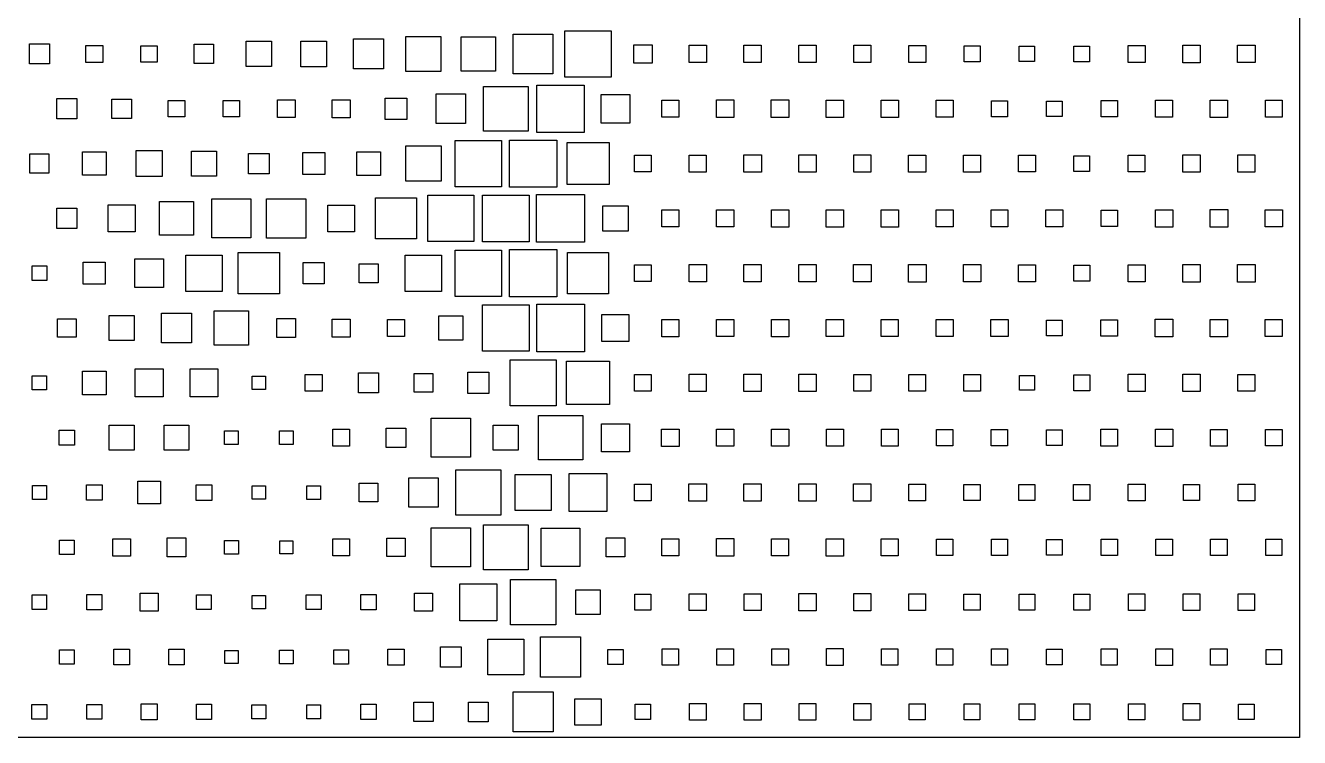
# Model space of a CAD drawing. Extents: x 0 to 454, y 0 to 640.
# Drawn here: x 157.2 to 454.4, y 0 to 166.2 of the extents above; entities that cross this region are included whole.
import ezdxf

# ---------------------------------------------------------------- set-up
doc = ezdxf.new("R2010")
doc.units = 0
doc.layers.get('0').update_dxf_attribs({"linetype": 'CONTINUOUS'})

msp = doc.modelspace()

# ---------------------------------------------------------------- linework, layer by layer
at = {"color": 7}
for points in [[(0, 640), (454.4, 640), (454.4, 0), (0, 0), (0, 640)], [(245.923689, 163.676311), (254.076311, 163.676311), (254.076311, 155.523689), (245.923689, 155.523689), (245.923689, 163.676311)], [(258.781654, 163.618346), (266.818346, 163.618346), (266.818346, 155.581654), (258.781654, 155.581654), (258.781654, 163.618346)], [(270.97106, 164.22894), (280.22894, 164.22894), (280.22894, 154.97106), (270.97106, 154.97106), (270.97106, 164.22894)], [(282.996072, 165.003928), (293.803928, 165.003928), (293.803928, 154.196072), (282.996072, 154.196072), (282.996072, 165.003928)], [(158.065288, 161.934712), (162.734712, 161.934712), (162.734712, 157.265288), (158.065288, 157.265288), (158.065288, 161.934712)], [(171.200074, 161.599926), (175.199926, 161.599926), (175.199926, 157.600074), (171.200074, 157.600074), (171.200074, 161.599926)], [(184.104951, 161.495049), (187.895049, 161.495049), (187.895049, 157.704951), (184.104951, 157.704951), (184.104951, 161.495049)], [(196.548934, 161.851066), (201.051066, 161.851066), (201.051066, 157.348934), (196.548934, 157.348934), (196.548934, 161.851066)], [(208.632721, 162.567279), (214.567279, 162.567279), (214.567279, 156.632721), (208.632721, 156.632721), (208.632721, 162.567279)], [(221.402727, 162.597273), (227.397273, 162.597273), (227.397273, 156.602727), (221.402727, 156.602727), (221.402727, 162.597273)], [(233.704626, 163.095374), (240.695374, 163.095374), (240.695374, 156.104626), (233.704626, 156.104626), (233.704626, 163.095374)], [(299.054755, 161.745245), (303.345245, 161.745245), (303.345245, 157.454755), (299.054755, 157.454755), (299.054755, 161.745245)], [(311.963676, 161.636324), (316.036324, 161.636324), (316.036324, 157.563676), (311.963676, 157.563676), (311.963676, 161.636324)], [(324.773989, 161.626011), (328.826011, 161.626011), (328.826011, 157.573989), (324.773989, 157.573989), (324.773989, 161.626011)], [(337.586795, 161.613205), (341.613205, 161.613205), (341.613205, 157.586795), (337.586795, 157.586795), (337.586795, 161.613205)], [(350.38565, 161.61435), (354.41435, 161.61435), (354.41435, 157.58565), (350.38565, 157.58565), (350.38565, 161.61435)], [(363.212947, 161.587053), (367.187053, 161.587053), (367.187053, 157.612947), (363.212947, 157.612947), (363.212947, 161.587053)], [(376.130968, 161.469032), (379.869032, 161.469032), (379.869032, 157.730968), (376.130968, 157.730968), (376.130968, 161.469032)], [(389.017647, 161.382353), (392.582353, 161.382353), (392.582353, 157.817647), (389.017647, 157.817647), (389.017647, 161.382353)], [(401.760895, 161.439105), (405.439105, 161.439105), (405.439105, 157.760895), (401.760895, 157.760895), (401.760895, 161.439105)], [(414.414632, 161.585368), (418.385368, 161.585368), (418.385368, 157.614632), (414.414632, 157.614632), (414.414632, 161.585368)], [(427.146085, 161.653915), (431.253915, 161.653915), (431.253915, 157.546085), (427.146085, 157.546085), (427.146085, 161.653915)], [(439.959902, 161.640098), (444.040098, 161.640098), (444.040098, 157.559902), (439.959902, 157.559902), (439.959902, 161.640098)], [(263.983382, 152.016618), (274.416618, 152.016618), (274.416618, 141.583382), (263.983382, 141.583382), (263.983382, 152.016618)], [(276.46848, 152.33152), (287.53152, 152.33152), (287.53152, 141.26848), (276.46848, 141.26848), (276.46848, 152.33152)], [(164.44318, 149.15682), (169.15682, 149.15682), (169.15682, 144.44318), (164.44318, 144.44318), (164.44318, 149.15682)], [(177.336464, 149.063536), (181.863536, 149.063536), (181.863536, 144.536464), (177.336464, 144.536464), (177.336464, 149.063536)], [(190.473946, 148.726054), (194.326054, 148.726054), (194.326054, 144.873946), (190.473946, 144.873946), (190.473946, 148.726054)], [(203.288303, 148.711697), (207.111697, 148.711697), (207.111697, 144.888303), (203.288303, 144.888303), (203.288303, 148.711697)], [(215.952623, 148.847377), (220.047377, 148.847377), (220.047377, 144.752623), (215.952623, 144.752623), (215.952623, 148.847377)], [(228.69924, 148.90076), (232.90076, 148.90076), (232.90076, 144.69924), (228.69924, 144.69924), (228.69924, 148.90076)], [(241.100423, 149.299577), (246.099577, 149.299577), (246.099577, 144.300423), (241.100423, 144.300423), (241.100423, 149.299577)], [(252.947561, 150.252439), (259.852439, 150.252439), (259.852439, 143.347561), (252.947561, 143.347561), (252.947561, 150.252439)], [(291.446844, 150.153156), (298.153156, 150.153156), (298.153156, 143.446844), (291.446844, 143.446844), (291.446844, 150.153156)], [(305.622721, 148.777279), (309.577279, 148.777279), (309.577279, 144.822721), (305.622721, 144.822721), (305.622721, 148.777279)], [(318.353499, 148.846501), (322.446501, 148.846501), (322.446501, 144.753499), (318.353499, 144.753499), (318.353499, 148.846501)], [(331.155588, 148.844412), (335.244412, 148.844412), (335.244412, 144.755588), (331.155588, 144.755588), (331.155588, 148.844412)], [(343.969743, 148.830257), (348.030257, 148.830257), (348.030257, 144.769743), (343.969743, 144.769743), (343.969743, 148.830257)], [(356.767114, 148.832886), (360.832886, 148.832886), (360.832886, 144.767114), (356.767114, 144.767114), (356.767114, 148.832886)], [(369.605398, 148.794602), (373.594602, 148.794602), (373.594602, 144.805398), (369.605398, 144.805398), (369.605398, 148.794602)], [(382.521936, 148.678064), (386.278064, 148.678064), (386.278064, 144.921936), (382.521936, 144.921936), (382.521936, 148.678064)], [(408.104277, 148.695723), (411.895723, 148.695723), (411.895723, 144.904277), (408.104277, 144.904277), (408.104277, 148.695723)], [(420.801826, 148.798174), (424.798174, 148.798174), (424.798174, 144.801826), (420.801826, 144.801826), (420.801826, 148.798174)], [(433.567586, 148.832414), (437.632414, 148.832414), (437.632414, 144.767586), (433.567586, 144.767586), (433.567586, 148.832414)], [(446.426428, 148.773572), (450.373572, 148.773572), (450.373572, 144.826428), (446.426428, 144.826428), (446.426428, 148.773572)], [(395.406998, 148.593002), (398.993002, 148.593002), (398.993002, 145.006998), (395.406998, 145.006998), (395.406998, 148.593002)], [(170.457034, 136.742966), (175.942966, 136.742966), (175.942966, 131.257034), (170.457034, 131.257034), (170.457034, 136.742966)], [(182.967813, 137.032187), (189.032187, 137.032187), (189.032187, 130.967813), (182.967813, 130.967813), (182.967813, 137.032187)], [(195.885496, 136.914504), (201.714504, 136.914504), (201.714504, 131.085496), (195.885496, 131.085496), (195.885496, 136.914504)], [(234.440386, 136.759614), (239.959614, 136.759614), (239.959614, 131.240386), (234.440386, 131.240386), (234.440386, 136.759614)], [(245.887426, 138.112574), (254.112574, 138.112574), (254.112574, 129.887426), (245.887426, 129.887426), (245.887426, 138.112574)], [(257.397286, 139.402714), (268.202714, 139.402714), (268.202714, 128.597286), (257.397286, 128.597286), (257.397286, 139.402714)], [(270.107371, 139.492629), (281.092629, 139.492629), (281.092629, 128.507371), (270.107371, 128.507371), (270.107371, 139.492629)], [(283.497273, 138.902727), (293.302727, 138.902727), (293.302727, 129.097273), (283.497273, 129.097273), (283.497273, 138.902727)], [(158.160931, 136.239069), (162.639069, 136.239069), (162.639069, 131.760931), (158.160931, 131.760931), (158.160931, 136.239069)], [(209.215006, 136.384994), (213.984994, 136.384994), (213.984994, 131.615006), (209.215006, 131.615006), (209.215006, 136.384994)], [(221.835717, 136.564283), (226.964283, 136.564283), (226.964283, 131.435717), (221.835717, 131.435717), (221.835717, 136.564283)], [(299.243076, 135.956924), (303.156924, 135.956924), (303.156924, 132.043076), (299.243076, 132.043076), (299.243076, 135.956924)], [(312.005061, 135.994939), (315.994939, 135.994939), (315.994939, 132.005061), (312.005061, 132.005061), (312.005061, 135.994939)], [(324.752151, 136.047849), (328.847849, 136.047849), (328.847849, 131.952151), (324.752151, 131.952151), (324.752151, 136.047849)], [(337.552488, 136.047512), (341.647512, 136.047512), (341.647512, 131.952488), (337.552488, 131.952488), (337.552488, 136.047512)], [(350.395355, 136.004645), (354.404645, 136.004645), (354.404645, 131.995355), (350.395355, 131.995355), (350.395355, 136.004645)], [(363.210521, 135.989479), (367.189479, 135.989479), (367.189479, 132.010521), (363.210521, 132.010521), (363.210521, 135.989479)], [(376.021373, 135.978627), (379.978627, 135.978627), (379.978627, 132.021373), (376.021373, 132.021373), (376.021373, 135.978627)], [(388.830876, 135.969124), (392.769124, 135.969124), (392.769124, 132.030876), (388.830876, 132.030876), (388.830876, 135.969124)], [(401.769859, 135.830141), (405.430141, 135.830141), (405.430141, 132.169859), (401.769859, 132.169859), (401.769859, 135.830141)], [(414.455478, 135.944522), (418.344522, 135.944522), (418.344522, 132.055478), (414.455478, 132.055478), (414.455478, 135.944522)], [(427.166642, 136.033358), (431.233358, 136.033358), (431.233358, 131.966642), (427.166642, 131.966642), (427.166642, 136.033358)], [(439.990098, 136.009902), (444.009902, 136.009902), (444.009902, 131.990098), (439.990098, 131.990098), (439.990098, 136.009902)], [(188.456605, 125.143395), (196.343395, 125.143395), (196.343395, 117.256605), (188.456605, 117.256605), (188.456605, 125.143395)], [(200.645337, 125.754663), (209.754663, 125.754663), (209.754663, 116.645337), (200.645337, 116.645337), (200.645337, 125.754663)], [(213.403413, 125.796587), (222.596587, 125.796587), (222.596587, 116.603413), (213.403413, 116.603413), (213.403413, 125.796587)], [(238.81617, 125.98383), (248.38383, 125.98383), (248.38383, 116.41617), (238.81617, 116.41617), (238.81617, 125.98383)], [(251.003217, 126.596783), (261.796783, 126.596783), (261.796783, 115.803217), (251.003217, 115.803217), (251.003217, 126.596783)], [(263.756844, 126.643156), (274.643156, 126.643156), (274.643156, 115.756844), (263.756844, 115.756844), (263.756844, 126.643156)], [(276.41867, 126.78133), (287.58133, 126.78133), (287.58133, 115.61867), (276.41867, 115.61867), (276.41867, 126.78133)], [(164.442304, 123.557696), (169.157696, 123.557696), (169.157696, 118.842304), (164.442304, 118.842304), (164.442304, 123.557696)], [(176.452488, 124.347512), (182.747512, 124.347512), (182.747512, 118.052488), (176.452488, 118.052488), (176.452488, 124.347512)], [(227.69057, 124.30943), (233.90943, 124.30943), (233.90943, 118.09057), (227.69057, 118.09057), (227.69057, 124.30943)], [(291.844112, 124.155888), (297.755888, 124.155888), (297.755888, 118.244112), (291.844112, 118.244112), (291.844112, 124.155888)], [(305.613621, 123.186379), (309.586379, 123.186379), (309.586379, 119.213621), (305.613621, 119.213621), (305.613621, 123.186379)], [(318.413891, 123.186109), (322.386109, 123.186109), (322.386109, 119.213891), (318.413891, 119.213891), (318.413891, 123.186109)], [(331.178438, 123.221562), (335.221563, 123.221562), (335.221563, 119.178437), (331.178438, 119.178437), (331.178438, 123.221562)], [(343.968934, 123.231066), (348.031066, 123.231066), (348.031066, 119.168934), (343.968934, 119.168934), (343.968934, 123.231066)], [(356.776685, 123.223315), (360.823315, 123.223315), (360.823315, 119.176685), (356.776685, 119.176685), (356.776685, 123.223315)], [(369.606005, 123.193995), (373.593995, 123.193995), (373.593995, 119.206005), (369.606005, 119.206005), (369.606005, 123.193995)], [(382.422586, 123.177414), (386.377414, 123.177414), (386.377414, 119.222586), (382.422586, 119.222586), (382.422586, 123.177414)], [(395.207825, 123.192175), (399.192175, 123.192175), (399.192175, 119.207825), (395.207825, 119.207825), (395.207825, 123.192175)], [(408.085944, 123.114056), (411.914056, 123.114056), (411.914056, 119.285944), (408.085944, 119.285944), (408.085944, 123.114056)], [(420.782482, 123.217518), (424.817518, 123.217518), (424.817518, 119.182482), (420.782482, 119.182482), (420.782482, 123.217518)], [(433.548646, 123.251354), (437.651354, 123.251354), (437.651354, 119.148646), (433.548646, 119.148646), (433.548646, 123.251354)], [(446.400478, 123.199522), (450.399522, 123.199522), (450.399522, 119.200478), (446.400478, 119.200478), (446.400478, 123.199522)], [(206.785233, 113.214767), (216.414767, 113.214767), (216.414767, 103.585233), (206.785233, 103.585233), (206.785233, 113.214767)], [(257.384142, 113.815858), (268.215858, 113.815858), (268.215858, 102.984142), (257.384142, 102.984142), (257.384142, 113.815858)], [(270.056281, 113.943719), (281.143719, 113.943719), (281.143719, 102.856281), (270.056281, 102.856281), (270.056281, 113.943719)], [(283.591906, 113.208094), (293.208094, 113.208094), (293.208094, 103.591906), (283.591906, 103.591906), (283.591906, 113.208094)], [(158.694013, 110.105987), (162.105987, 110.105987), (162.105987, 106.694013), (158.694013, 106.694013), (158.694013, 110.105987)], [(170.639694, 110.960306), (175.760306, 110.960306), (175.760306, 105.839694), (170.639694, 105.839694), (170.639694, 110.960306)], [(182.660325, 111.739675), (189.339675, 111.739675), (189.339675, 105.060325), (182.660325, 105.060325), (182.660325, 111.739675)], [(194.559835, 112.640165), (203.040165, 112.640165), (203.040165, 104.159835), (194.559835, 104.159835), (194.559835, 112.640165)], [(221.923744, 110.876256), (226.876256, 110.876256), (226.876256, 105.923744), (221.923744, 105.923744), (221.923744, 110.876256)], [(234.978388, 110.621612), (239.421612, 110.621612), (239.421612, 106.178388), (234.978388, 106.178388), (234.978388, 110.621612)], [(245.763474, 112.636526), (254.236526, 112.636526), (254.236526, 104.163474), (245.763474, 104.163474), (245.763474, 112.636526)], [(299.250962, 110.349038), (303.149038, 110.349038), (303.149038, 106.450962), (299.250962, 106.450962), (299.250962, 110.349038)], [(311.975674, 110.424326), (316.024326, 110.424326), (316.024326, 106.375674), (311.975674, 106.375674), (311.975674, 110.424326)], [(324.773989, 110.426011), (328.826011, 110.426011), (328.826011, 106.373989), (324.773989, 106.373989), (324.773989, 110.426011)], [(337.595086, 110.404914), (341.604914, 110.404914), (341.604914, 106.395086), (337.595086, 106.395086), (337.595086, 110.404914)], [(350.369271, 110.430729), (354.430729, 110.430729), (354.430729, 106.369271), (350.369271, 106.369271), (350.369271, 110.430729)], [(363.13739, 110.46261), (367.26261, 110.46261), (367.26261, 106.33739), (363.13739, 106.33739), (363.13739, 110.46261)], [(375.9872, 110.4128), (380.0128, 110.4128), (380.0128, 106.3872), (375.9872, 106.3872), (375.9872, 110.4128)], [(388.816587, 110.383413), (392.783413, 110.383413), (392.783413, 106.416587), (388.816587, 106.416587), (388.816587, 110.383413)], [(401.726924, 110.273076), (405.473076, 110.273076), (405.473076, 106.526924), (401.726924, 106.526924), (401.726924, 110.273076)], [(414.410993, 110.389007), (418.389007, 110.389007), (418.389007, 106.410993), (414.410993, 106.410993), (414.410993, 110.389007)], [(427.145748, 110.454252), (431.254252, 110.454252), (431.254252, 106.345748), (427.145748, 106.345748), (427.145748, 110.454252)], [(439.942917, 110.457083), (444.057083, 110.457083), (444.057083, 106.342917), (439.942917, 106.342917), (439.942917, 110.457083)], [(276.426152, 101.173848), (287.573848, 101.173848), (287.573848, 90.026152), (276.426152, 90.026152), (276.426152, 101.173848)], [(176.679565, 98.520435), (182.520435, 98.520435), (182.520435, 92.679565), (176.679565, 92.679565), (176.679565, 98.520435)], [(188.917163, 99.082837), (195.882837, 99.082837), (195.882837, 92.117163), (188.917163, 92.117163), (188.917163, 99.082837)], [(201.193517, 99.606483), (209.206483, 99.606483), (209.206483, 91.593517), (201.193517, 91.593517), (201.193517, 99.606483)], [(253.585184, 98.414816), (259.214816, 98.414816), (259.214816, 92.785184), (253.585184, 92.785184), (253.585184, 98.414816)], [(263.76527, 101.03473), (274.63473, 101.03473), (274.63473, 90.16527), (263.76527, 90.16527), (263.76527, 101.03473)], [(291.658621, 98.741379), (297.941379, 98.741379), (297.941379, 92.458621), (291.658621, 92.458621), (291.658621, 98.741379)], [(164.645588, 97.754412), (168.954412, 97.754412), (168.954412, 93.445588), (164.645588, 93.445588), (164.645588, 97.754412)], [(215.807843, 97.792157), (220.192157, 97.792157), (220.192157, 93.407843), (215.807843, 93.407843), (215.807843, 97.792157)], [(228.703082, 97.696918), (232.896918, 97.696918), (232.896918, 93.503082), (228.703082, 93.503082), (228.703082, 97.696918)], [(241.63364, 97.56636), (245.56636, 97.56636), (245.56636, 93.63364), (241.63364, 93.63364), (241.63364, 97.56636)], [(305.584908, 97.615092), (309.615092, 97.615092), (309.615092, 93.584908), (305.584908, 93.584908), (305.584908, 97.615092)], [(318.393805, 97.606195), (322.406195, 97.606195), (322.406195, 93.593805), (318.393805, 93.593805), (318.393805, 97.606195)], [(331.178977, 97.621023), (335.221023, 97.621023), (335.221023, 93.578977), (331.178977, 93.578977), (331.178977, 97.621023)], [(343.990907, 97.609093), (348.009093, 97.609093), (348.009093, 93.590907), (343.990907, 93.590907), (343.990907, 97.609093)], [(356.817598, 97.582402), (360.782402, 97.582402), (360.782402, 93.617598), (356.817598, 93.617598), (356.817598, 97.582402)], [(369.588278, 97.611722), (373.611722, 97.611722), (373.611722, 93.588278), (369.588278, 93.588278), (369.588278, 97.611722)], [(382.409847, 97.590153), (386.390153, 97.590153), (386.390153, 93.609847), (382.409847, 93.609847), (382.409847, 97.590153)], [(395.397157, 97.402843), (399.002843, 97.402843), (399.002843, 93.797157), (395.397157, 93.797157), (395.397157, 97.402843)], [(408.082978, 97.517022), (411.917022, 97.517022), (411.917022, 93.682978), (408.082978, 93.682978), (408.082978, 97.517022)], [(420.757138, 97.642862), (424.842862, 97.642862), (424.842862, 93.557138), (420.757138, 93.557138), (420.757138, 97.642862)], [(433.569338, 97.630662), (437.630662, 97.630662), (437.630662, 93.569338), (433.569338, 93.569338), (433.569338, 97.630662)], [(446.42117, 97.57883), (450.37883, 97.57883), (450.37883, 93.62117), (446.42117, 93.62117), (446.42117, 97.57883)], [(270.222426, 88.177574), (280.977574, 88.177574), (280.977574, 77.422426), (270.222426, 77.422426), (270.222426, 88.177574)], [(283.354786, 87.845214), (293.445214, 87.845214), (293.445214, 77.754786), (283.354786, 77.754786), (283.354786, 87.845214)], [(158.740319, 84.459681), (162.059681, 84.459681), (162.059681, 81.140319), (158.740319, 81.140319), (158.740319, 84.459681)], [(170.43924, 85.56076), (175.96076, 85.56076), (175.96076, 80.03924), (170.43924, 80.03924), (170.43924, 85.56076)], [(182.719773, 86.080227), (189.280227, 86.080227), (189.280227, 79.519773), (182.719773, 79.519773), (182.719773, 86.080227)], [(195.549902, 86.050098), (202.050098, 86.050098), (202.050098, 79.549902), (195.549902, 79.549902), (195.549902, 86.050098)], [(210.030435, 84.369565), (213.169565, 84.369565), (213.169565, 81.230435), (210.030435, 81.230435), (210.030435, 84.369565)], [(222.434718, 84.765282), (226.365282, 84.765282), (226.365282, 80.834718), (222.434718, 80.834718), (222.434718, 84.765282)], [(234.84527, 85.15473), (239.55473, 85.15473), (239.55473, 80.44527), (234.84527, 80.44527), (234.84527, 85.15473)], [(247.820784, 84.979216), (252.179216, 84.979216), (252.179216, 80.620784), (247.820784, 80.620784), (247.820784, 84.979216)], [(260.322868, 85.277132), (265.277132, 85.277132), (265.277132, 80.322868), (260.322868, 80.322868), (260.322868, 85.277132)], [(299.26269, 84.73731), (303.13731, 84.73731), (303.13731, 80.86269), (299.26269, 80.86269), (299.26269, 84.73731)], [(312.002904, 84.797096), (315.997096, 84.797096), (315.997096, 80.802904), (312.002904, 80.802904), (312.002904, 84.797096)], [(324.782549, 84.817451), (328.817451, 84.817451), (328.817451, 80.782549), (324.782549, 80.782549), (324.782549, 84.817451)], [(337.585043, 84.814957), (341.614957, 84.814957), (341.614957, 80.785043), (337.585043, 80.785043), (337.585043, 84.814957)], [(350.441054, 84.758946), (354.358946, 84.758946), (354.358946, 80.841054), (350.441054, 80.841054), (350.441054, 84.758946)], [(363.263836, 84.736164), (367.136164, 84.736164), (367.136164, 80.863836), (363.263836, 80.863836), (363.263836, 84.736164)], [(376.051771, 84.748229), (379.948229, 84.748229), (379.948229, 80.851771), (376.051771, 80.851771), (376.051771, 84.748229)], [(389.063413, 84.536587), (392.536587, 84.536587), (392.536587, 81.063413), (389.063413, 81.063413), (389.063413, 84.536587)], [(401.74856, 84.65144), (405.45144, 84.65144), (405.45144, 80.94856), (401.74856, 80.94856), (401.74856, 84.65144)], [(414.389222, 84.810778), (418.410778, 84.810778), (418.410778, 80.789222), (414.389222, 80.789222), (414.389222, 84.810778)], [(427.183358, 84.816642), (431.216642, 84.816642), (431.216642, 80.783358), (427.183358, 80.783358), (427.183358, 84.816642)], [(440.027641, 84.772359), (443.972359, 84.772359), (443.972359, 80.827641), (440.027641, 80.827641), (440.027641, 84.772359)], [(251.825521, 74.574479), (260.974479, 74.574479), (260.974479, 65.425521), (251.825521, 65.425521), (251.825521, 74.574479)], [(276.817218, 75.182782), (287.182782, 75.182782), (287.182782, 64.817218), (276.817218, 64.817218), (276.817218, 75.182782)], [(165.032947, 71.767053), (168.567053, 71.767053), (168.567053, 68.232947), (165.032947, 68.232947), (165.032947, 71.767053)], [(176.695202, 72.904798), (182.504798, 72.904798), (182.504798, 67.095202), (176.695202, 67.095202), (176.695202, 72.904798)], [(189.496348, 72.903652), (195.303652, 72.903652), (195.303652, 67.096348), (189.496348, 67.096348), (189.496348, 72.903652)], [(203.615809, 71.584191), (206.784191, 71.584191), (206.784191, 68.415809), (203.615809, 68.415809), (203.615809, 71.584191)], [(216.391881, 71.608119), (219.608119, 71.608119), (219.608119, 68.391881), (216.391881, 68.391881), (216.391881, 71.608119)], [(228.827169, 71.972831), (232.772831, 71.972831), (232.772831, 68.027169), (228.827169, 68.027169), (228.827169, 71.972831)], [(241.339565, 72.260435), (245.860435, 72.260435), (245.860435, 67.739565), (241.339565, 67.739565), (241.339565, 72.260435)], [(266.27579, 72.92421), (272.12421, 72.92421), (272.12421, 67.07579), (266.27579, 67.07579), (266.27579, 72.92421)], [(291.528468, 73.271532), (298.071532, 73.271532), (298.071532, 66.728468), (291.528468, 66.728468), (291.528468, 73.271532)], [(305.572439, 72.027561), (309.627561, 72.027561), (309.627561, 67.972439), (305.572439, 67.972439), (305.572439, 72.027561)], [(318.395221, 72.004779), (322.404779, 72.004779), (322.404779, 67.995221), (318.395221, 67.995221), (318.395221, 72.004779)], [(331.186054, 72.013946), (335.213946, 72.013946), (335.213946, 67.986054), (331.186054, 67.986054), (331.186054, 72.013946)], [(344.025956, 71.974044), (347.974044, 71.974044), (347.974044, 68.025956), (344.025956, 68.025956), (344.025956, 71.974044)], [(356.842065, 71.957935), (360.757935, 71.957935), (360.757935, 68.042065), (356.842065, 68.042065), (356.842065, 71.957935)], [(369.686415, 71.913585), (373.513585, 71.913585), (373.513585, 68.086415), (369.686415, 68.086415), (369.686415, 71.913585)], [(382.492751, 71.907249), (386.307249, 71.907249), (386.307249, 68.092751), (382.492751, 68.092751), (382.492751, 71.907249)], [(395.373431, 71.826569), (399.026569, 71.826569), (399.026569, 68.173431), (395.373431, 68.173431), (395.373431, 71.826569)], [(408.035594, 71.964406), (411.964406, 71.964406), (411.964406, 68.035594), (408.035594, 68.035594), (408.035594, 71.964406)], [(420.772034, 72.027966), (424.827966, 72.027966), (424.827966, 67.972034), (420.772034, 67.972034), (420.772034, 72.027966)], [(433.65595, 71.94405), (437.54405, 71.94405), (437.54405, 68.05595), (433.65595, 68.05595), (433.65595, 71.94405)], [(446.473811, 71.926189), (450.326189, 71.926189), (450.326189, 68.073811), (446.473811, 68.073811), (446.473811, 71.926189)], [(257.532292, 62.467708), (268.067708, 62.467708), (268.067708, 51.932292), (257.532292, 51.932292), (257.532292, 62.467708)], [(183.346679, 59.853321), (188.653321, 59.853321), (188.653321, 54.546679), (183.346679, 54.546679), (183.346679, 59.853321)], [(246.566299, 60.633701), (253.433701, 60.633701), (253.433701, 53.766299), (246.566299, 53.766299), (246.566299, 60.633701)], [(271.392525, 61.407475), (279.807475, 61.407475), (279.807475, 52.992525), (271.392525, 52.992525), (271.392525, 61.407475)], [(283.989847, 61.610153), (292.810153, 61.610153), (292.810153, 52.789847), (283.989847, 52.789847), (283.989847, 61.610153)], [(158.767549, 58.832451), (162.032451, 58.832451), (162.032451, 55.567549), (158.767549, 55.567549), (158.767549, 58.832451)], [(171.377947, 59.022053), (175.022053, 59.022053), (175.022053, 55.377947), (171.377947, 55.377947), (171.377947, 59.022053)], [(196.972623, 59.027377), (200.627377, 59.027377), (200.627377, 55.372623), (196.972623, 55.372623), (196.972623, 59.027377)], [(210.022347, 58.777653), (213.177653, 58.777653), (213.177653, 55.622347), (210.022347, 55.622347), (210.022347, 58.777653)], [(222.800643, 58.799357), (225.999357, 58.799357), (225.999357, 55.600643), (222.800643, 55.600643), (222.800643, 58.799357)], [(234.998676, 59.401324), (239.401324, 59.401324), (239.401324, 54.998676), (234.998676, 54.998676), (234.998676, 59.401324)], [(299.281428, 59.118572), (303.118572, 59.118572), (303.118572, 55.281428), (299.281428, 55.281428), (299.281428, 59.118572)], [(311.944265, 59.255735), (316.055735, 59.255735), (316.055735, 55.144265), (311.944265, 55.144265), (311.944265, 59.255735)], [(324.771428, 59.228572), (328.828572, 59.228572), (328.828572, 55.171428), (324.771428, 55.171428), (324.771428, 59.228572)], [(337.593603, 59.206397), (341.606397, 59.206397), (341.606397, 55.193603), (337.593603, 55.193603), (337.593603, 59.206397)], [(350.378572, 59.221428), (354.421428, 59.221428), (354.421428, 55.178572), (350.378572, 55.178572), (350.378572, 59.221428)], [(363.254602, 59.145398), (367.145398, 59.145398), (367.145398, 55.254602), (363.254602, 55.254602), (363.254602, 59.145398)], [(376.119308, 59.080692), (379.880692, 59.080692), (379.880692, 55.319308), (376.119308, 55.319308), (376.119308, 59.080692)], [(388.917757, 59.082243), (392.682243, 59.082243), (392.682243, 55.317757), (388.917757, 55.317757), (388.917757, 59.082243)], [(401.705221, 59.094779), (405.494779, 59.094779), (405.494779, 55.305221), (401.705221, 55.305221), (401.705221, 59.094779)], [(414.444761, 59.155239), (418.355239, 59.155239), (418.355239, 55.244761), (414.444761, 55.244761), (414.444761, 59.155239)], [(427.307108, 59.092892), (431.092892, 59.092892), (431.092892, 55.307108), (427.307108, 55.307108), (427.307108, 59.092892)], [(440.057702, 59.142298), (443.942298, 59.142298), (443.942298, 55.257702), (440.057702, 55.257702), (440.057702, 59.142298)], [(251.837249, 48.962751), (260.962751, 48.962751), (260.962751, 39.837249), (251.837249, 39.837249), (251.837249, 48.962751)], [(263.980012, 49.619988), (274.419988, 49.619988), (274.419988, 39.180012), (263.980012, 39.180012), (263.980012, 49.619988)], [(277.503505, 48.896495), (286.496495, 48.896495), (286.496495, 39.903505), (277.503505, 39.903505), (277.503505, 48.896495)], [(165.113493, 46.086507), (168.486507, 46.086507), (168.486507, 42.713493), (165.113493, 42.713493), (165.113493, 46.086507)], [(177.573922, 46.426078), (181.626078, 46.426078), (181.626078, 42.373922), (177.573922, 42.373922), (177.573922, 46.426078)], [(190.1947, 46.6053), (194.6053, 46.6053), (194.6053, 42.1947), (190.1947, 42.1947), (190.1947, 46.6053)], [(203.571863, 46.028137), (206.828137, 46.028137), (206.828137, 42.771863), (203.571863, 42.771863), (203.571863, 46.028137)], [(216.471887, 45.928113), (219.528113, 45.928113), (219.528113, 42.871887), (216.471887, 42.871887), (216.471887, 45.928113)], [(228.837279, 46.362721), (232.762721, 46.362721), (232.762721, 42.437279), (228.837279, 42.437279), (228.837279, 46.362721)], [(241.457788, 46.542212), (245.742212, 46.542212), (245.742212, 42.257788), (241.457788, 42.257788), (241.457788, 46.542212)], [(292.6069, 46.5931), (296.9931, 46.5931), (296.9931, 42.2069), (292.6069, 42.2069), (292.6069, 46.5931)], [(305.616048, 46.383952), (309.583952, 46.383952), (309.583952, 42.416048), (305.616048, 42.416048), (305.616048, 46.383952)], [(318.36462, 46.43538), (322.43538, 46.43538), (322.43538, 42.36462), (318.36462, 42.36462), (318.36462, 46.43538)], [(331.218542, 46.381458), (335.181458, 46.381458), (335.181458, 42.418542), (331.218542, 42.418542), (331.218542, 46.381458)], [(343.974528, 46.425472), (348.025472, 46.425472), (348.025472, 42.374528), (343.974528, 42.374528), (343.974528, 46.425472)], [(356.824945, 46.375055), (360.775055, 46.375055), (360.775055, 42.424945), (356.824945, 42.424945), (356.824945, 46.375055)], [(369.67125, 46.32875), (373.52875, 46.32875), (373.52875, 42.47125), (369.67125, 42.47125), (369.67125, 46.32875)], [(382.527261, 46.272739), (386.272739, 46.272739), (386.272739, 42.527261), (382.527261, 42.527261), (382.527261, 46.272739)], [(395.345864, 46.254136), (399.054136, 46.254136), (399.054136, 42.545864), (395.345864, 42.545864), (395.345864, 46.254136)], [(408.087831, 46.312169), (411.912169, 46.312169), (411.912169, 42.487831), (408.087831, 42.487831), (408.087831, 46.312169)], [(420.865184, 46.334816), (424.734816, 46.334816), (424.734816, 42.465184), (420.865184, 42.465184), (420.865184, 46.334816)], [(433.66633, 46.33367), (437.53367, 46.33367), (437.53367, 42.46633), (433.66633, 42.46633), (433.66633, 46.33367)], [(446.52261, 46.27739), (450.27739, 46.27739), (450.27739, 42.52261), (446.52261, 42.52261), (446.52261, 46.27739)], [(258.481311, 35.918689), (267.118689, 35.918689), (267.118689, 27.281311), (258.481311, 27.281311), (258.481311, 35.918689)], [(270.297445, 36.902555), (280.902555, 36.902555), (280.902555, 26.297445), (270.297445, 26.297445), (270.297445, 36.902555)], [(158.719896, 33.280104), (162.080104, 33.280104), (162.080104, 29.919896), (158.719896, 29.919896), (158.719896, 33.280104)], [(171.441575, 33.358425), (174.958425, 33.358425), (174.958425, 29.841575), (171.441575, 29.841575), (171.441575, 33.358425)], [(183.914743, 33.685257), (188.085257, 33.685257), (188.085257, 29.514743), (183.914743, 29.514743), (183.914743, 33.685257)], [(197.086936, 33.313064), (200.513064, 33.313064), (200.513064, 29.886936), (197.086936, 29.886936), (197.086936, 33.313064)], [(210.077414, 33.122586), (213.122586, 33.122586), (213.122586, 30.077414), (210.077414, 30.077414), (210.077414, 33.122586)], [(222.675411, 33.324589), (226.124589, 33.324589), (226.124589, 29.875411), (222.675411, 29.875411), (222.675411, 33.324589)], [(235.40511, 33.39489), (238.99489, 33.39489), (238.99489, 29.80511), (235.40511, 29.80511), (235.40511, 33.39489)], [(247.895331, 33.704669), (252.104669, 33.704669), (252.104669, 29.495331), (247.895331, 29.495331), (247.895331, 33.704669)], [(285.530453, 34.469547), (291.269547, 34.469547), (291.269547, 28.730453), (285.530453, 28.730453), (285.530453, 34.469547)], [(299.35685, 33.44315), (303.04315, 33.44315), (303.04315, 29.75685), (299.35685, 29.75685), (299.35685, 33.44315)], [(312.034112, 33.565888), (315.965888, 33.565888), (315.965888, 29.634112), (312.034112, 29.634112), (312.034112, 33.565888)], [(324.834246, 33.565754), (328.765754, 33.565754), (328.765754, 29.634246), (324.834246, 29.634246), (324.834246, 33.565754)], [(337.601961, 33.598039), (341.598039, 33.598039), (341.598039, 29.601961), (337.601961, 29.601961), (337.601961, 33.598039)], [(350.404926, 33.595074), (354.395074, 33.595074), (354.395074, 29.604926), (350.404926, 29.604926), (350.404926, 33.595074)], [(363.284596, 33.515404), (367.115404, 33.515404), (367.115404, 29.684596), (363.284596, 29.684596), (363.284596, 33.515404)], [(376.108456, 33.491544), (379.891544, 33.491544), (379.891544, 29.708456), (376.108456, 29.708456), (376.108456, 33.491544)], [(388.961703, 33.438297), (392.638297, 33.438297), (392.638297, 29.761703), (388.961703, 29.761703), (388.961703, 33.438297)], [(401.732249, 33.467751), (405.467751, 33.467751), (405.467751, 29.732249), (401.732249, 29.732249), (401.732249, 33.467751)], [(414.471722, 33.528278), (418.328278, 33.528278), (418.328278, 29.671722), (414.471722, 29.671722), (414.471722, 33.528278)], [(427.25568, 33.54432), (431.14432, 33.54432), (431.14432, 29.65568), (427.25568, 29.65568), (427.25568, 33.54432)], [(440.090055, 33.509945), (443.909945, 33.509945), (443.909945, 29.690055), (440.090055, 29.690055), (440.090055, 33.509945)], [(254.012445, 21.187555), (258.787555, 21.187555), (258.787555, 16.412445), (254.012445, 16.412445), (254.012445, 21.187555)], [(265.002433, 22.997567), (273.397567, 22.997567), (273.397567, 14.602433), (265.002433, 14.602433), (265.002433, 22.997567)], [(277.327181, 23.472819), (286.672819, 23.472819), (286.672819, 14.127181), (277.327181, 14.127181), (277.327181, 23.472819)], [(165.096979, 20.503021), (168.503021, 20.503021), (168.503021, 17.096979), (165.096979, 17.096979), (165.096979, 20.503021)], [(177.784216, 20.615784), (181.415784, 20.615784), (181.415784, 16.984216), (177.784216, 16.984216), (177.784216, 20.615784)], [(190.592237, 20.607763), (194.207763, 20.607763), (194.207763, 16.992237), (190.592237, 16.992237), (190.592237, 20.607763)], [(203.654565, 20.345435), (206.745435, 20.345435), (206.745435, 17.254565), (203.654565, 17.254565), (203.654565, 20.345435)], [(216.407788, 20.392212), (219.592212, 20.392212), (219.592212, 17.207788), (216.407788, 17.207788), (216.407788, 20.392212)], [(229.097923, 20.502077), (232.502077, 20.502077), (232.502077, 17.097923), (229.097923, 17.097923), (229.097923, 20.502077)], [(241.730699, 20.669301), (245.469301, 20.669301), (245.469301, 16.930699), (241.730699, 16.930699), (241.730699, 20.669301)], [(293.014614, 20.585386), (296.585386, 20.585386), (296.585386, 17.014614), (293.014614, 17.014614), (293.014614, 20.585386)], [(305.684461, 20.715539), (309.515539, 20.715539), (309.515539, 16.884461), (305.684461, 16.884461), (305.684461, 20.715539)], [(318.462016, 20.737984), (322.337984, 20.737984), (322.337984, 16.862016), (318.462016, 16.862016), (318.462016, 20.737984)], [(331.263094, 20.736906), (335.136906, 20.736906), (335.136906, 16.863094), (331.263094, 16.863094), (331.263094, 20.736906)], [(344.034583, 20.765417), (347.965417, 20.765417), (347.965417, 16.834583), (344.034583, 16.834583), (344.034583, 20.765417)], [(356.880417, 20.719583), (360.719583, 20.719583), (360.719583, 16.880417), (356.880417, 16.880417), (356.880417, 20.719583)], [(369.702525, 20.697475), (373.497475, 20.697475), (373.497475, 16.902525), (369.702525, 16.902525), (369.702525, 20.697475)], [(382.518364, 20.681636), (386.281636, 20.681636), (386.281636, 16.918364), (382.518364, 16.918364), (382.518364, 20.681636)], [(395.362917, 20.637083), (399.037083, 20.637083), (399.037083, 16.962917), (395.362917, 16.962917), (395.362917, 20.637083)], [(408.112028, 20.687972), (411.887972, 20.687972), (411.887972, 16.912028), (408.112028, 16.912028), (408.112028, 20.687972)], [(420.854871, 20.745129), (424.745129, 20.745129), (424.745129, 16.854871), (420.854871, 16.854871), (420.854871, 20.745129)], [(433.664982, 20.735018), (437.535018, 20.735018), (437.535018, 16.864982), (433.664982, 16.864982), (433.664982, 20.735018)], [(446.6225, 20.5775), (450.1775, 20.5775), (450.1775, 17.0225), (446.6225, 17.0225), (446.6225, 20.5775)], [(270.964859, 10.635141), (280.235141, 10.635141), (280.235141, 1.364859), (270.964859, 1.364859), (270.964859, 10.635141)], [(285.326428, 9.073572), (291.473572, 9.073572), (291.473572, 2.926428), (285.326428, 2.926428), (285.326428, 9.073572)], [(158.649933, 7.750067), (162.150067, 7.750067), (162.150067, 4.249933), (158.649933, 4.249933), (158.649933, 7.750067)], [(171.460987, 7.739013), (174.939013, 7.739013), (174.939013, 4.260987), (171.460987, 4.260987), (171.460987, 7.739013)], [(184.133732, 7.866268), (187.866268, 7.866268), (187.866268, 4.133732), (184.133732, 4.133732), (184.133732, 7.866268)], [(197.028229, 7.771771), (200.571771, 7.771771), (200.571771, 4.228229), (197.028229, 4.228229), (197.028229, 7.771771)], [(209.989387, 7.610613), (213.210613, 7.610613), (213.210613, 4.389387), (209.989387, 4.389387), (209.989387, 7.610613)], [(222.788781, 7.611219), (226.011219, 7.611219), (226.011219, 4.388781), (222.788781, 4.388781), (222.788781, 7.611219)], [(235.421489, 7.778511), (238.978511, 7.778511), (238.978511, 4.221489), (235.421489, 4.221489), (235.421489, 7.778511)], [(247.727702, 8.272298), (252.272298, 8.272298), (252.272298, 3.727702), (247.727702, 3.727702), (247.727702, 8.272298)], [(260.503977, 8.296023), (265.096023, 8.296023), (265.096023, 3.703977), (260.503977, 3.703977), (260.503977, 8.296023)], [(299.401605, 7.798395), (302.998395, 7.798395), (302.998395, 4.201605), (299.401605, 4.201605), (299.401605, 7.798395)], [(312.045098, 7.954902), (315.954902, 7.954902), (315.954902, 4.045098), (312.045098, 4.045098), (312.045098, 7.954902)], [(324.82508, 7.97492), (328.77492, 7.97492), (328.77492, 4.02508), (324.82508, 4.02508), (324.82508, 7.97492)], [(337.669835, 7.930165), (341.530165, 7.930165), (341.530165, 4.069835), (337.669835, 4.069835), (337.669835, 7.930165)], [(350.449479, 7.950521), (354.350521, 7.950521), (354.350521, 4.049479), (350.449479, 4.049479), (350.449479, 7.950521)], [(363.305086, 7.894914), (367.094914, 7.894914), (367.094914, 4.105086), (363.305086, 4.105086), (363.305086, 7.894914)], [(376.147482, 7.852518), (379.852518, 7.852518), (379.852518, 4.147482), (376.147482, 4.147482), (376.147482, 7.852518)], [(388.965748, 7.834252), (392.634252, 7.834252), (392.634252, 4.165748), (388.965748, 4.165748), (388.965748, 7.834252)], [(401.72133, 7.87867), (405.47867, 7.87867), (405.47867, 4.12133), (401.72133, 4.12133), (401.72133, 7.87867)], [(414.500705, 7.899295), (418.299295, 7.899295), (418.299295, 4.100705), (414.500705, 4.100705), (414.500705, 7.899295)], [(427.219418, 7.980582), (431.180582, 7.980582), (431.180582, 4.019418), (427.219418, 4.019418), (427.219418, 7.980582)], [(440.173499, 7.826501), (443.826501, 7.826501), (443.826501, 4.173499), (440.173499, 4.173499), (440.173499, 7.826501)]]:
    msp.add_lwpolyline(points, dxfattribs=at)

doc.saveas('drawing.dxf')
